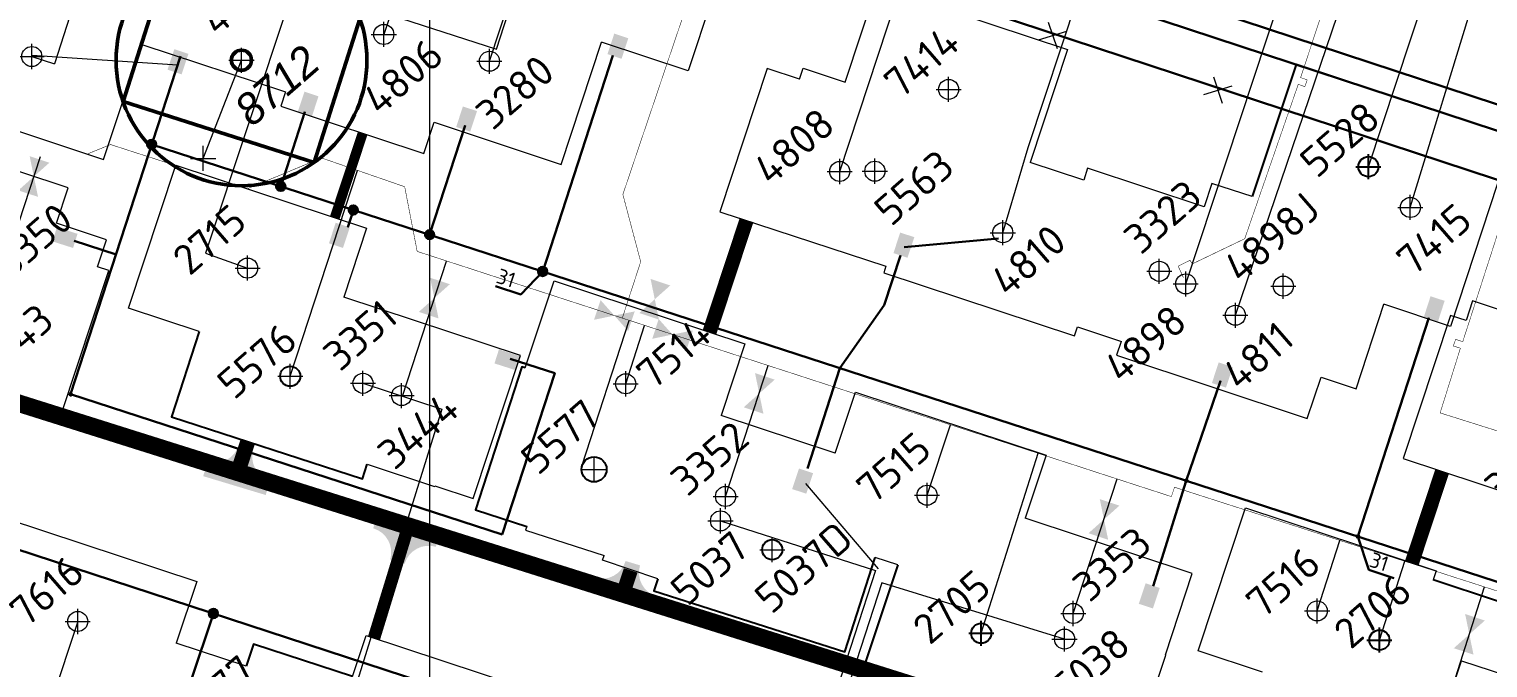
# Model space of a CAD drawing. Header units: millimetres. Extents: x 519 to 9564855, y -810 to 5021775.
# Drawn here: x 9540842 to 9541423, y 4997490 to 4997744 of the extents above; entities that cross this region are included whole.
import ezdxf

# ---------------------------------------------------------------- set-up
doc = ezdxf.new("R2010")
doc.units = ezdxf.units.MM
doc.header["$LTSCALE"] = 2
doc.header["$MEASUREMENT"] = 0
doc.header["$PDMODE"] = 2
doc.header["$PDSIZE"] = 5
doc.linetypes.add('1', pattern=[0])
for name, color, linetype, lineweight in [('200 скв. на 2010 год', 61, 'Continuous', 0), ('WELLS(drilled after 2000y)', 6, 'Continuous', 40), ('Скв на 2025 допы от ХеКай', 204, 'Continuous', 0), ('Скважины на 2023 год', 201, 'Continuous', 20), ('Скважины на 2026', 222, 'Continuous', 50), ('Электро', 1, 'Continuous', 30), ('Электроснаб', 1, 'Continuous', 18), ('Электроснабжене', 1, 'Continuous', 18)]:
    doc.layers.add(name, color=color, linetype=linetype, lineweight=lineweight)
for name, color, linetype in [('42 доп. скв. на 2009 год', 96, 'Continuous'), ('Existing roads', 41, 'Continuous'), ('GRID_PULKOVO', 7, 'Continuous'), ('new 100 wells', 131, 'Continuous'), ('OilColl&Flowlines', 3, 'Continuous'), ('Stage 12 wells.Text&Frame', 52, 'Continuous'), ('Stage8 wlls text', 7, 'Continuous'), ('Wels of 13phase', 200, 'Continuous'), ('Скважины  2018 года', 7, 'Continuous'), ('Скважины 2017г', 221, 'Continuous'), ('Скважины на 2013 год.', 21, '1'), ('Скважины на 2015 год', 7, 'Continuous'), ('Скважины на 2016 год.', 40, 'Continuous'), ('Скважины на 2025 год _ОСМОТР', 5, 'Continuous')]:
    doc.layers.add(name, color=color, linetype=linetype)
doc.styles.add('Elect', font='isocpeur.ttf')
doc.styles.add('Line_GUGK', font='')
doc.styles.get("Standard").update_dxf_attribs({"font": 'isocpeur.ttf', "width": 0.5})
doc.styles.get('Line_GUGK').set_extended_font_data('Bm431', italic=True)
doc.linetypes.add('CAB-0.4kv', pattern='A,20,-1.2,["W1",Standard,S=2.5,R=0,X=0,Y=-1.25],-5.2', length=26.4)

msp = doc.modelspace()

# ---------------------------------------------------------------- hatches: boundary and pattern name
at = {"layer": 'Existing roads', "linetype": 'ByBlock', "lineweight": 0, "ltscale": 25}
for points in [[(9540911.22702, 4997566.29779), (9540936.11805, 4997558.78537), (9540937.85169, 4997564.52945, -0.414213562), (9540931.16761, 4997576.99232), (9540925.42352, 4997578.72596, -0.414213562), (9540912.96066, 4997572.04187)], [(9541005.62186, 4997543.92732), (9540980.68224, 4997551.27683), (9540978.9862, 4997545.52153, -0.414213562), (9540985.75163, 4997533.10263), (9540991.50692, 4997531.40659, -0.414213562), (9541003.92582, 4997538.17202)], [(9541065.37331, 4997520.06538), (9541090.26435, 4997512.55297), (9541091.99798, 4997518.29705, -0.414213562), (9541085.3139, 4997530.75992), (9541079.56981, 4997532.49355, -0.414213562), (9541067.10695, 4997525.80947)]]:
    msp.add_hatch(color=41, dxfattribs=at).paths.add_polyline_path(points)
at = {"layer": 'Электро'}
for points in [[(9541072.32841, 4997734.44594), (9541077.94064, 4997732.58895), (9541080.64787, 4997740.77081), (9541075.03564, 4997742.6278)], [(9540897.00109, 4997728.24723), (9540902.61332, 4997726.39024), (9540905.32055, 4997734.5721), (9540899.70832, 4997736.42909)], [(9540948.85721, 4997711.30084), (9540954.46945, 4997709.44386), (9540957.17668, 4997717.62572), (9540951.56444, 4997719.4827)], [(9541012.02677, 4997705.42431), (9541017.639, 4997703.56732), (9541020.34623, 4997711.74918), (9541014.734, 4997713.60617)], [(9540961.32504, 4997659.07961), (9540966.93728, 4997657.22262), (9540969.64451, 4997665.40448), (9540964.03227, 4997667.26147)], [(9540852.92984, 4997665.47025), (9540851.13408, 4997659.83812), (9540859.34493, 4997657.22015), (9540861.1407, 4997662.85227)], [(9541186.30958, 4997655.18386), (9541191.92181, 4997653.32688), (9541194.62904, 4997661.50873), (9541189.01681, 4997663.36572)], [(9541397.72148, 4997629.76554), (9541403.34694, 4997627.949), (9541405.9952, 4997636.15014), (9541400.36974, 4997637.96668)], [(9541313.23556, 4997603.42484), (9541318.8478, 4997601.56785), (9541321.55502, 4997609.74971), (9541315.94279, 4997611.60669)], [(9541145.95966, 4997561.15471), (9541151.5719, 4997559.29772), (9541154.27913, 4997567.47958), (9541148.66689, 4997569.33656)], [(9541284.10681, 4997515.43295), (9541289.71904, 4997513.57596), (9541292.42627, 4997521.75782), (9541286.81403, 4997523.61481)]]:
    msp.add_hatch(color=256, dxfattribs=at).paths.add_polyline_path(points)
h = msp.add_hatch(color=256, dxfattribs=at)
edge = h.paths.add_edge_path()
edge.add_arc((9540890.71705, 4997698.46242), 1.80448, 0, 360)
h = msp.add_hatch(color=256, dxfattribs=at)
edge = h.paths.add_edge_path()
edge.add_arc((9540942.14788, 4997681.75154), 1.80448, 0, 360)
h = msp.add_hatch(color=256, dxfattribs=at)
edge = h.paths.add_edge_path()
edge.add_arc((9540971.10292, 4997672.34347), 1.80448, 0, 360)
h = msp.add_hatch(color=256, dxfattribs=at)
edge = h.paths.add_edge_path()
edge.add_arc((9541001.45036, 4997662.48299), 1.80448, 0, 360)
h = msp.add_hatch(color=256, dxfattribs=at)
edge = h.paths.add_edge_path()
edge.add_arc((9541046.49911, 4997647.84576), 1.80448, 0, 360)
at = {"layer": 'Электро', "ltscale": 25}
msp.add_hatch(color=256, dxfattribs=at).paths.add_polyline_path([(9541029.09329, 4997616.84728), (9541027.29753, 4997611.21516), (9541035.50838, 4997608.59718), (9541037.30415, 4997614.22931)])
at = {"layer": 'Электро'}
h = msp.add_hatch(color=256, dxfattribs=at)
edge = h.paths.add_edge_path()
edge.add_arc((9540915.29203, 4997511.58181), 1.80448, 0, 360)
at = {"layer": 'Электроснаб', "lineweight": 0}
for points in [[(9541072.32841, 4997734.44594), (9541077.94064, 4997732.58895), (9541080.64787, 4997740.77081), (9541075.03564, 4997742.6278)], [(9540897.00109, 4997728.24723), (9540902.61332, 4997726.39024), (9540905.32055, 4997734.5721), (9540899.70832, 4997736.42909)], [(9540948.85721, 4997711.30084), (9540954.46945, 4997709.44386), (9540957.17668, 4997717.62572), (9540951.56444, 4997719.4827)], [(9541012.02677, 4997705.42431), (9541017.639, 4997703.56732), (9541020.34623, 4997711.74918), (9541014.734, 4997713.60617)], [(9540961.32504, 4997659.07961), (9540966.93728, 4997657.22262), (9540969.64451, 4997665.40448), (9540964.03227, 4997667.26147)], [(9540852.92984, 4997665.47025), (9540851.13408, 4997659.83812), (9540859.34493, 4997657.22015), (9540861.1407, 4997662.85227)], [(9541186.30958, 4997655.18386), (9541191.92181, 4997653.32688), (9541194.62904, 4997661.50873), (9541189.01681, 4997663.36572)], [(9541397.72148, 4997629.76554), (9541403.34694, 4997627.949), (9541405.9952, 4997636.15014), (9541400.36974, 4997637.96668)], [(9541313.23556, 4997603.42484), (9541318.8478, 4997601.56785), (9541321.55502, 4997609.74971), (9541315.94279, 4997611.60669)], [(9541145.95966, 4997561.15471), (9541151.5719, 4997559.29772), (9541154.27913, 4997567.47958), (9541148.66689, 4997569.33656)], [(9541284.10681, 4997515.43295), (9541289.71904, 4997513.57596), (9541292.42627, 4997521.75782), (9541286.81403, 4997523.61481)]]:
    msp.add_hatch(color=1, dxfattribs=at).paths.add_polyline_path(points)
h = msp.add_hatch(color=1, dxfattribs=at)
edge = h.paths.add_edge_path()
edge.add_arc((9540890.71705, 4997698.46242), 1.80448, 0, 360)
h = msp.add_hatch(color=1, dxfattribs=at)
edge = h.paths.add_edge_path()
edge.add_arc((9540942.14788, 4997681.75154), 1.80448, 0, 360)
h = msp.add_hatch(color=1, dxfattribs=at)
edge = h.paths.add_edge_path()
edge.add_arc((9540971.10292, 4997672.34347), 1.80448, 0, 360)
h = msp.add_hatch(color=1, dxfattribs=at)
edge = h.paths.add_edge_path()
edge.add_arc((9541001.45036, 4997662.48299), 1.80448, 0, 360)
h = msp.add_hatch(color=1, dxfattribs=at)
edge = h.paths.add_edge_path()
edge.add_arc((9541046.49911, 4997647.84576), 1.80448, 0, 360)
at = {"layer": 'Электроснаб', "lineweight": 0, "ltscale": 25}
msp.add_hatch(color=1, dxfattribs=at).paths.add_polyline_path([(9541029.09329, 4997616.84728), (9541027.29753, 4997611.21516), (9541035.50838, 4997608.59718), (9541037.30415, 4997614.22931)])
at = {"layer": 'Электроснаб', "lineweight": 0}
h = msp.add_hatch(color=1, dxfattribs=at)
edge = h.paths.add_edge_path()
edge.add_arc((9540915.29203, 4997511.58181), 1.80448, 0, 360)
at = {"layer": 'Электроснабжене', "lineweight": 0}
for points in [[(9541072.32841, 4997734.44594), (9541077.94064, 4997732.58895), (9541080.64787, 4997740.77081), (9541075.03564, 4997742.6278)], [(9540897.00109, 4997728.24723), (9540902.61332, 4997726.39024), (9540905.32055, 4997734.5721), (9540899.70832, 4997736.42909)], [(9540948.85721, 4997711.30084), (9540954.46945, 4997709.44386), (9540957.17668, 4997717.62572), (9540951.56444, 4997719.4827)], [(9541012.02677, 4997705.42431), (9541017.639, 4997703.56732), (9541020.34623, 4997711.74918), (9541014.734, 4997713.60617)], [(9540961.32504, 4997659.07961), (9540966.93728, 4997657.22262), (9540969.64451, 4997665.40448), (9540964.03227, 4997667.26147)], [(9540852.92984, 4997665.47025), (9540851.13408, 4997659.83812), (9540859.34493, 4997657.22015), (9540861.1407, 4997662.85227)], [(9541186.30958, 4997655.18386), (9541191.92181, 4997653.32688), (9541194.62904, 4997661.50873), (9541189.01681, 4997663.36572)], [(9541397.72148, 4997629.76554), (9541403.34694, 4997627.949), (9541405.9952, 4997636.15014), (9541400.36974, 4997637.96668)], [(9541313.23556, 4997603.42484), (9541318.8478, 4997601.56785), (9541321.55502, 4997609.74971), (9541315.94279, 4997611.60669)], [(9541145.95966, 4997561.15471), (9541151.5719, 4997559.29772), (9541154.27913, 4997567.47958), (9541148.66689, 4997569.33656)], [(9541284.10681, 4997515.43295), (9541289.71904, 4997513.57596), (9541292.42627, 4997521.75782), (9541286.81403, 4997523.61481)]]:
    msp.add_hatch(color=1, dxfattribs=at).paths.add_polyline_path(points)
h = msp.add_hatch(color=1, dxfattribs=at)
edge = h.paths.add_edge_path()
edge.add_arc((9540890.71705, 4997698.46242), 1.80448, 0, 360)
h = msp.add_hatch(color=1, dxfattribs=at)
edge = h.paths.add_edge_path()
edge.add_arc((9540942.14788, 4997681.75154), 1.80448, 0, 360)
h = msp.add_hatch(color=1, dxfattribs=at)
edge = h.paths.add_edge_path()
edge.add_arc((9540971.10292, 4997672.34347), 1.80448, 0, 360)
h = msp.add_hatch(color=1, dxfattribs=at)
edge = h.paths.add_edge_path()
edge.add_arc((9541001.45036, 4997662.48299), 1.80448, 0, 360)
h = msp.add_hatch(color=1, dxfattribs=at)
edge = h.paths.add_edge_path()
edge.add_arc((9541046.49911, 4997647.84576), 1.80448, 0, 360)
at = {"layer": 'Электроснабжене', "lineweight": 0, "ltscale": 25}
msp.add_hatch(color=1, dxfattribs=at).paths.add_polyline_path([(9541029.09329, 4997616.84728), (9541027.29753, 4997611.21516), (9541035.50838, 4997608.59718), (9541037.30415, 4997614.22931)])
at = {"layer": 'Электроснабжене', "lineweight": 0}
h = msp.add_hatch(color=1, dxfattribs=at)
edge = h.paths.add_edge_path()
edge.add_arc((9540915.29203, 4997511.58181), 1.80448, 0, 360)

# ---------------------------------------------------------------- linework, layer by layer
at = {"layer": '200 скв. на 2010 год', "color": 0, "linetype": 'ByBlock', "lineweight": 0}
for points in [[(9541003.21169, 4997707.29647), (9541053.86255, 4997690.53701), (9541069.94989, 4997739.15662)], [(9540782.39743, 4997627.18352), (9540778.81202, 4997616.34759), (9540854.79255, 4997591.20701), (9540873.64798, 4997648.19241), (9540869.13257, 4997649.68648)], [(9541003.52087, 4997562.41329), (9541018.86255, 4997557.33701), (9541037.71798, 4997614.32241), (9540967.22676, 4997637.64668)]]:
    msp.add_lwpolyline(points, dxfattribs=at)
for centre in [(9541025.3, 4997731.6), (9540990.3, 4997598.4)]:
    msp.add_circle(centre, 4, dxfattribs=at)
for p in [(9541025.3, 4997731.6), (9540990.3, 4997598.4)]:
    msp.add_point(p, dxfattribs=at)
at = {"layer": '42 доп. скв. на 2009 год', "color": 0, "linetype": 'ByBlock', "lineweight": 0}
msp.add_lwpolyline([(9540928.32717, 4997490.55611), (9540900.49272, 4997499.76603)], dxfattribs=at)
at = {"layer": 'Existing roads', "lineweight": 0, "flags": 128}
for points, const_width in [([(9539565.39469, 4997994.43913), (9539781.43469, 4997928.03913), (9540419.33469, 4997727.26913), (9541536.98469, 4997374.84913), (9541686.09469, 4997327.92913), (9543001.21469, 4996911.42913)], 7), ([(9541127.78851, 4997668.36737), (9541112.99629, 4997623.66193)], 5.7), ([(9541405.00707, 4997568.24063), (9541392.87469, 4997531.5779)], 5.7), ([(9540979.30023, 4997501.81648), (9540992.33625, 4997544.26782)], 5), ([(9541081.58291, 4997528.73907), (9541077.80349, 4997517.31808)], 5.7)]:
    msp.add_lwpolyline(points, dxfattribs=dict(at, const_width=const_width))
at = {"layer": 'Existing roads', "linetype": 'ByBlock', "lineweight": 0, "flags": 128}
for points, const_width in [([(9540963.66173, 4997669.31014), (9540974.77697, 4997702.90291)], 4), ([(9540928.96326, 4997580.04947), (9540924.30699, 4997565.71896)], 6)]:
    msp.add_lwpolyline(points, dxfattribs=dict(at, const_width=const_width))
at = {"layer": 'GRID_PULKOVO', "lineweight": 0}
msp.add_line((9541001.44641, 5010000), (9541001.44642, 4991999.03796), dxfattribs=at)
at = {"layer": 'new 100 wells', "color": 0, "linetype": 'ByBlock', "lineweight": 0}
msp.add_lwpolyline([(9540943.9793, 4997719.361), (9540942.11008, 4997713.71179), (9540999.09548, 4997694.85636), (9541003.21169, 4997707.29647)], dxfattribs=at)
at = {"layer": 'new 100 wells', "color": 0, "lineweight": 0}
for points in [[(9541262.13061, 4997684.24764), (9541240.82048, 4997691.29877)], [(9541183.3447, 4997649.98483), (9541182.48202, 4997647.3776), (9541258.46254, 4997622.23702), (9541259.62191, 4997625.74087)]]:
    msp.add_lwpolyline(points, dxfattribs=at)
at = {"layer": 'new 100 wells', "color": 0, "linetype": 'ByBlock', "lineweight": 0}
msp.add_circle((9540983.2, 4997742.3), 4, dxfattribs=at)
at = {"layer": 'new 100 wells', "color": 0, "lineweight": 0}
msp.add_circle((9541229.9, 4997663.3), 4, dxfattribs=at)
at = {"layer": 'new 100 wells', "color": 0, "linetype": 'ByBlock', "lineweight": 0}
msp.add_point((9540983.2, 4997742.3), dxfattribs=at)
at = {"layer": 'new 100 wells', "color": 0, "linetype": 'ByBlock', "lineweight": 0, "ltscale": 80}
msp.add_point((9541229.9, 4997663.3), dxfattribs=at)
at = {"layer": 'OilColl&Flowlines', "lineweight": 0}
for p, q in [((9540997.62018, 4997912.61916), (9540912.19302, 4997655.08824)), ((9541164.9, 4997687.7), (9541215.47077, 4997840.53634)), ((9541239.97231, 4997697.18302), (9541280.30688, 4997819.08325)), ((9541322.6, 4997630.4), (9541375.94591, 4997787.43803)), ((9540912.19302, 4997655.08824), (9540928.9, 4997649.2))]:
    msp.add_line(p, q, dxfattribs=at)
at = {"layer": 'OilColl&Flowlines', "color": 3, "lineweight": 0}
for p, q in [((9541035.95866, 4997899.93365), (9540983.2, 4997742.3)), ((9541229.9, 4997663.3), (9541239.97231, 4997697.18302))]:
    msp.add_line(p, q, dxfattribs=at)
at = {"layer": 'OilColl&Flowlines', "lineweight": 0, "ltscale": 40}
msp.add_line((9541025.3, 4997731.6), (9541075.87882, 4997884.47796, 0), dxfattribs=at)
at = {"layer": 'OilColl&Flowlines', "color": 3, "linetype": 'ByBlock', "lineweight": 0, "ltscale": 80}
for p, q in [((9541302.8, 4997642.9), (9541353.12366, 4997794.9895)), ((9541375.6, 4997689.6), (9541404.14952, 4997775.87643, 0))]:
    msp.add_line(p, q, dxfattribs=at)
at = {"layer": 'OilColl&Flowlines', "color": 3, "linetype": 'ByBlock', "lineweight": 0, "ltscale": 5}
for p, q in [((9540826.23, 4997632.27), (9540846.34936, 4997693.69266)), ((9540945.9, 4997606.1), (9540972.73572, 4997688.1148)), ((9540990.5818, 4997598.16862), (9541008.19679, 4997652.00319)), ((9541119.4, 4997558.2), (9541136.42557, 4997610.34587)), ((9540974.9, 4997603.3), (9541006.26361, 4997593.03724)), ((9541006.26361, 4997593.03724), (9540950.17851, 4997412.44226)), ((9541221.3, 4997503.7), (9541243.92522, 4997575.43108)), ((9541258, 4997511.6), (9541275.51721, 4997565.25632)), ((9541117.4, 4997548.5), (9541179.16005, 4997528.74189)), ((9541179.16005, 4997528.74189), (9541123.31579, 4997356.35494)), ((9541380, 4997501), (9541390.09432, 4997532.39232)), ((9541181.63898, 4997523.79066), (9541127.01089, 4997355.15792)), ((9541254.5, 4997501.4), (9541181.63898, 4997523.79066)), ((9541402.5, 4997461.8), (9541421.90093, 4997522.16479)), ((9540861.2, 4997508.4), (9540843.24157, 4997454.12556)), ((9541399.2, 4997451.9), (9541412.70769, 4997492.72331)), ((9541412.70769, 4997492.72331), (9541505.89298, 4997462.38352, 0))]:
    msp.add_line(p, q, dxfattribs=at)
at = {"layer": 'OilColl&Flowlines', "color": 3, "linetype": 'ByBlock', "lineweight": 0, "ltscale": 5, "const_width": 0.2, "elevation": 0}
msp.add_lwpolyline([(9541267.4321, 4998237.99621), (9541078.47311, 4997678.54594), (9541085.57602, 4997651.73082), (9541078.25837, 4997629.29731)], dxfattribs=at)
at = {"layer": 'OilColl&Flowlines', "color": 3, "linetype": 'ByBlock', "lineweight": 0, "ltscale": 80, "const_width": 0.2}
for points in [[(9540646.28227, 4997767.62293), (9540864.83473, 4997694.57632), (9540874.29367, 4997698.41665), (9540928.86951, 4997680.82225), (9540958.36231, 4997693.08436), (9540991.51698, 4997681.62123)], [(9540991.51698, 4997681.62123), (9540996.49806, 4997655.85072), (9541297.09405, 4997558.14996), (9541298.34661, 4997561.89414), (9541450.09936, 4997513.09748), (9541448.54906, 4997508.29613)]]:
    msp.add_lwpolyline(points, dxfattribs=at)
at = {"layer": 'OilColl&Flowlines', "lineweight": 0}
for points in [[(9540849.90163, 4997691.17494), (9540843.72161, 4997685.67037), (9540842.04453, 4997693.77471)], [(9540845.39869, 4997677.56603), (9540837.54159, 4997680.16581), (9540843.72161, 4997685.67037)], [(9541009.51298, 4997642.76472), (9541003.33296, 4997637.26015), (9541001.65587, 4997645.36449)], [(9541097.3693, 4997642.28936), (9541091.18928, 4997636.7848), (9541089.5122, 4997644.88914)], [(9541005.01004, 4997629.15581), (9540997.15293, 4997631.75558), (9541003.33296, 4997637.26015)], [(9541066.9787, 4997628.59696), (9541069.57848, 4997636.45406), (9541075.08304, 4997630.27404)], [(9541080.58761, 4997624.09402), (9541075.08304, 4997630.27404), (9541083.18738, 4997631.95112)], [(9541092.86636, 4997628.68046), (9541085.00925, 4997631.28023), (9541091.18928, 4997636.7848)], [(9541090.16602, 4997621.03355), (9541092.76579, 4997628.89066), (9541098.27036, 4997622.71064)], [(9541103.77493, 4997616.53061), (9541098.27036, 4997622.71064), (9541106.3747, 4997624.38772)], [(9541139.003, 4997604.7578), (9541132.82298, 4997599.25323), (9541131.1459, 4997607.35757)], [(9541134.50006, 4997591.14889), (9541126.64296, 4997593.74867), (9541132.82298, 4997599.25323)], [(9541276.39933, 4997554.56561), (9541270.21931, 4997549.06104), (9541268.54223, 4997557.16538)], [(9541271.89639, 4997540.9567), (9541264.03929, 4997543.55648), (9541270.21931, 4997549.06104)], [(9541422.00758, 4997508.7739), (9541415.82756, 4997503.26933), (9541414.15047, 4997511.37367)], [(9541417.50464, 4997495.16499), (9541409.64753, 4997497.76477), (9541415.82756, 4997503.26933)]]:
    msp.add_solid(points, dxfattribs=at)
at = {"layer": 'Stage 12 wells.Text&Frame', "color": 0, "linetype": 'ByBlock', "lineweight": 0}
for points in [[(9541259.62191, 4997625.74087), (9541277.15606, 4997619.93913)], [(9541092.39377, 4997525.38244), (9541070.35824, 4997532.76429), (9541070.98215, 4997534.68449)], [(9541252.15644, 4997470.32946), (9541283.26255, 4997460.03701), (9541294.84421, 4997495.03943), (9541294.68715, 4997495.0914)]]:
    msp.add_lwpolyline(points, dxfattribs=at)
for centre in [(9541302.8, 4997642.9), (9541117.4, 4997548.5), (9541254.5, 4997501.4)]:
    msp.add_circle(centre, 4, dxfattribs=at)
for p in [(9541302.8, 4997642.9), (9541117.4, 4997548.5), (9541254.5, 4997501.4)]:
    msp.add_point(p, dxfattribs=at)
at = {"layer": 'Stage8 wlls text', "color": 0, "linetype": 'ByBlock', "lineweight": 0}
for points in [[(9540886.70237, 4997738.3129), (9540943.9793, 4997719.361), (9540943.9793, 4997719.361)], [(9541277.00561, 4997619.98891), (9541275.18202, 4997614.4776), (9541351.16254, 4997589.33702), (9541356.77113, 4997605.68054)]]:
    msp.add_lwpolyline(points, dxfattribs=at)
msp.add_circle((9541322.6, 4997630.4), 4, dxfattribs=at)
msp.add_point((9541322.6, 4997630.4), dxfattribs=at)
at = {"layer": 'WELLS(drilled after 2000y)', "color": 0, "linetype": 'ByBlock', "lineweight": 0}
for p, q in [((9540881.48202, 4997633.2776), (9540900.33745, 4997690.26299)), ((9540900.33745, 4997690.26299), (9540976.31798, 4997665.12241)), ((9540976.31798, 4997665.12241), (9540967.22676, 4997637.64668)), ((9540909.61723, 4997623.96816), (9540881.48202, 4997633.2776))]:
    msp.add_line(p, q, dxfattribs=at)
at = {"layer": 'WELLS(drilled after 2000y)', "color": 6, "lineweight": 0, "const_width": 0.2}
for points in [[(9541363.72357, 4997770.92666), (9541348.58785, 4997725.10235), (9541351.227, 4997724.211), (9541350.269, 4997721.499), (9541347.65, 4997722.415), (9541326.304, 4997660.885), (9541305.45, 4997650.881), (9541304.498, 4997652.295), (9541299.79, 4997649.986), (9541301.871, 4997645.409)], [(9541452.78, 4997741.282), (9541437.70753, 4997695.15386), (9541434.982, 4997696.06), (9541434.15211, 4997693.49263), (9541436.73363, 4997692.65816), (9541413.21408, 4997619.89795), (9541410.374, 4997620.816), (9541409.45421, 4997618.17493), (9541412.27277, 4997617.2916), (9541404.191, 4997591.504), (9541427.65, 4997584.116), (9541434.822, 4997588.236)]]:
    msp.add_lwpolyline(points, dxfattribs=at)
at = {"layer": 'WELLS(drilled after 2000y)', "color": 0, "linetype": 'ByBlock', "lineweight": 0}
for points in [[(9541148.86648, 4997724.41775), (9541136.03745, 4997728.66299), (9541117.18202, 4997671.6776), (9541183.3447, 4997649.98483)], [(9541427.49735, 4997632.73509), (9541417.13745, 4997636.16299), (9541414.53934, 4997628.3109)]]:
    msp.add_lwpolyline(points, dxfattribs=at)
for centre in [(9541164.9, 4997687.7), (9540928.9, 4997649.2)]:
    msp.add_circle(centre, 4, dxfattribs=at)
msp.add_point((9541164.9, 4997687.7), dxfattribs=at)
at = {"layer": 'WELLS(drilled after 2000y)', "color": 0, "linetype": 'ByBlock', "lineweight": 0, "ltscale": 80}
msp.add_point((9540928.9, 4997649.2), dxfattribs=at)
at = {"layer": 'Wels of 13phase', "color": 0, "linetype": 'ByBlock', "lineweight": 0}
for points in [[(9541310.21513, 4997673.59113), (9541310.21513, 4997673.59113), (9541263.69745, 4997688.98299), (9541262.13061, 4997684.24764)], [(9540869.13257, 4997649.68648), (9540872.71798, 4997660.52241), (9540852.75375, 4997667.12821)], [(9541414.53934, 4997628.3109), (9541408.33745, 4997630.36299), (9541389.48202, 4997573.37759), (9541465.46255, 4997548.23701), (9541468.06066, 4997556.0891)], [(9541163.09423, 4997575.45453), (9541117.58467, 4997590.51282)], [(9540976.56798, 4997571.13594), (9541003.46255, 4997562.23701), (9541003.52087, 4997562.41329)], [(9541294.68715, 4997495.0914), (9541305.41798, 4997527.52241), (9541238.82431, 4997549.55705)]]:
    msp.add_lwpolyline(points, dxfattribs=at)
for centre in [(9541292.26, 4997647.92), (9540974.9, 4997603.3), (9541119.4, 4997558.2), (9541258, 4997511.6)]:
    msp.add_circle(centre, 4, dxfattribs=at)
for p in [(9541292.26, 4997647.92), (9540974.9, 4997603.3), (9541119.4, 4997558.2), (9541258, 4997511.6)]:
    msp.add_point(p, dxfattribs=at)
at = {"layer": 'Скв на 2025 допы от ХеКай', "color": 0, "linetype": 'ByBlock', "lineweight": -2, "ltscale": 50}
msp.add_lwpolyline([(9541092.39377, 4997525.38244), (9541090.77913, 4997520.56257), (9541167.00178, 4997496.27044), (9541179.01278, 4997533.95799)], dxfattribs=at)
at = {"layer": 'Скв на 2025 допы от ХеКай', "color": 0, "linetype": 'ByBlock', "lineweight": -2}
msp.add_circle((9541138, 4997537), 4, dxfattribs=at)
at = {"layer": 'Скв на 2025 допы от ХеКай', "color": 0, "linetype": 'ByBlock', "lineweight": 0}
msp.add_point((9541138, 4997537), dxfattribs=at)
at = {"layer": 'Скважины  2018 года', "color": 3, "linetype": 'ByBlock', "lineweight": 0, "ltscale": 5}
msp.add_line((9541392.3, 4997673.4), (9541421.80831, 4997770.03405, 0), dxfattribs=at)
at = {"layer": 'Скважины  2018 года', "color": 0, "linetype": 'ByBlock', "lineweight": 0}
for points in [[(9541376.30569, 4997720.54904), (9541376.36854, 4997720.74246), (9541433.35352, 4997701.96183), (9541408.31268, 4997625.98186), (9541381.73062, 4997634.80775)], [(9540852.75375, 4997667.12821), (9540857.3822, 4997681.16642), (9540781.40522, 4997706.21632), (9540762.6178, 4997649.23358), (9540782.51318, 4997642.674)]]:
    msp.add_lwpolyline(points, dxfattribs=at)
msp.add_circle((9541392.34198, 4997673.36645), 4, dxfattribs=at)
msp.add_point((9541392.3, 4997673.4), dxfattribs=at)
at = {"layer": 'Скважины 2017г', "color": 3, "linetype": 'ByBlock', "lineweight": 0, "ltscale": 50}
for p, q in [((9541062.28847, 4997570.67375), (9541081.04176, 4997628.37203)), ((9541079.6, 4997603.1), (9541087.154, 4997626.35258)), ((9541199.7, 4997558.7), (9541208.99496, 4997586.78424)), ((9541355.2, 4997512.6), (9541364.23778, 4997540.70659))]:
    msp.add_line(p, q, dxfattribs=at)
at = {"layer": 'Скважины 2017г', "color": 0, "linetype": 'ByBlock', "lineweight": 0}
for points in [[(9541042.37693, 4997794.87116), (9541047.33745, 4997809.86299), (9541123.31798, 4997784.72241), (9541104.46255, 4997727.73701), (9541069.94989, 4997739.15662)], [(9541167.113, 4997723.3139), (9541179.73745, 4997761.46299), (9541255.71798, 4997736.32241), (9541240.82048, 4997691.29877)], [(9541039.55526, 4997609.4612), (9541051.03745, 4997644.16299), (9541127.01798, 4997619.02241), (9541117.58467, 4997590.51282)], [(9541163.09423, 4997575.45453), (9541171.13745, 4997599.76299), (9541247.11798, 4997574.62241), (9541238.82431, 4997549.55705)], [(9541333.39367, 4997488.20297), (9541307.78202, 4997496.67759), (9541326.63745, 4997553.66299), (9541402.61798, 4997528.52241), (9541401.47145, 4997525.05732)], [(9541187.99623, 4997530.98553), (9541179.01278, 4997533.95799)], [(9540970.73816, 4997486.54508), (9540976.13745, 4997502.86299), (9541052.11798, 4997477.72241), (9541048.51792, 4997466.8422)]]:
    msp.add_lwpolyline(points, dxfattribs=at)
for centre in [(9541208.3, 4997720.4), (9541079.6, 4997603.1), (9541199.7, 4997558.7), (9541355.2, 4997512.6)]:
    msp.add_circle(centre, 4, dxfattribs=at)
for p in [(9541208.3, 4997720.4), (9541079.6, 4997603.1), (9541199.7, 4997558.7), (9541355.2, 4997512.6)]:
    msp.add_point(p, dxfattribs=at)
at = {"layer": 'Скважины на 2013 год.', "color": 3, "linetype": 'ByBlock', "lineweight": 0, "ltscale": 5}
for p in [(9540918.58287, 4997936.51845, 0), (9540842.9, 4997733.5)]:
    msp.add_line(p, (9540851.89463, 4997730.5872), dxfattribs=at)
at = {"layer": 'Скважины на 2013 год.', "color": 0, "linetype": 'ByBlock', "lineweight": 0}
msp.add_lwpolyline([(9540826.23272, 4997770.7029), (9540814.47395, 4997774.63344), (9540795.45261, 4997717.72836), (9540871.45529, 4997692.46028), (9540886.70237, 4997738.3129)], dxfattribs=at)
msp.add_circle((9540842.9, 4997733.5), 4, dxfattribs=at)
msp.add_point((9540842.9, 4997733.5), dxfattribs=at)
at = {"layer": 'Скважины на 2015 год', "color": 0, "linetype": 'ByBlock', "lineweight": 0, "ltscale": 5}
for p, q in [((9541244.11725, 4997740.16965, 0), (9541255.38869, 4997743.63766, 0)), ((9541247.97649, 4997747.16077, 0), (9541251.52944, 4997736.64654, 0)), ((9541313.83338, 4997725.38472, 0), (9541317.38633, 4997714.87048, 0)), ((9541309.97414, 4997718.3936, 0), (9541321.24557, 4997721.86161, 0))]:
    msp.add_line(p, q, dxfattribs=at)
at = {"layer": 'Скважины на 2016 год.', "color": 0, "linetype": 'ByBlock', "lineweight": 0}
for points in [[(9541148.86648, 4997724.41775), (9541150.33745, 4997728.86299), (9541167.113, 4997723.3139), (9541167.113, 4997723.3139)], [(9540824.10674, 4997523.68125), (9540832.63745, 4997549.46299), (9540908.61798, 4997524.32241), (9540900.49272, 4997499.76603)]]:
    msp.add_lwpolyline(points, dxfattribs=at)
for centre in [(9541178.9, 4997687.8), (9540861.2, 4997508.4)]:
    msp.add_circle(centre, 4, dxfattribs=at)
for p in [(9541178.9, 4997687.8), (9540861.2, 4997508.4)]:
    msp.add_point(p, dxfattribs=at)
at = {"layer": 'Скважины на 2023 год', "color": 0, "linetype": 'ByBlock', "lineweight": 0}
msp.add_lwpolyline([(9540952.00241, 4997761.14789), (9541028.08693, 4997736.42653), (9541046.62795, 4997793.48992), (9540970.54343, 4997818.21128)], close=True, dxfattribs=at)
for points in [[(9541329.29048, 4997677.69728), (9541313.24343, 4997682.91128), (9541310.21513, 4997673.59113)], [(9541356.77113, 4997605.68054), (9541370.78693, 4997601.12653), (9541381.73062, 4997634.80775)], [(9541040.13671, 4997546.18454), (9541039.70241, 4997544.84789), (9541070.98215, 4997534.68449)]]:
    msp.add_lwpolyline(points, dxfattribs=at)
msp.add_circle((9541341.7, 4997642), 4, dxfattribs=at)
msp.add_point((9541341.7, 4997642), dxfattribs=at)
at = {"layer": 'Скважины на 2025 год _ОСМОТР', "color": 0, "linetype": 'ByBlock', "lineweight": -2}
for points in [[(9541422.69344, 4997705.15392), (9541346.76571, 4997730.35274), (9541329.29048, 4997677.69728)], [(9541187.99623, 4997530.98553), (9541173.5666, 4997487.50694), (9541249.49433, 4997462.30813), (9541252.15644, 4997470.32946)], [(9541427.09344, 4997516.55392), (9541401.47145, 4997525.05732)]]:
    msp.add_lwpolyline(points, dxfattribs=at)
at = {"layer": 'Скважины на 2025 год _ОСМОТР', "color": 0, "lineweight": -2}
for points in [[(9540909.61723, 4997623.96816), (9540898.55723, 4997589.92898), (9540974.64175, 4997565.20762), (9540976.56798, 4997571.13594)], [(9541039.55526, 4997609.4612), (9541038.22825, 4997609.89238), (9541019.68723, 4997552.82898), (9541040.13671, 4997546.18454)], [(9540970.73816, 4997486.54508), (9540931.19825, 4997499.39238), (9540928.32717, 4997490.55611)]]:
    msp.add_lwpolyline(points, dxfattribs=at)
at = {"layer": 'Скважины на 2025 год _ОСМОТР', "color": 0, "linetype": 'ByBlock', "lineweight": -2}
for centre in [(9541375.6, 4997689.6), (9541221.3, 4997503.7), (9541380, 4997501)]:
    msp.add_circle(centre, 4, dxfattribs=at)
at = {"layer": 'Скважины на 2025 год _ОСМОТР', "color": 0, "lineweight": -2}
for centre, radius in [((9540945.9, 4997606.1), 4), ((9541067, 4997569), 5)]:
    msp.add_circle(centre, radius, dxfattribs=at)
at = {"layer": 'Скважины на 2025 год _ОСМОТР', "color": 0, "linetype": 'ByBlock', "lineweight": -2}
for p in [(9541375.6, 4997689.6), (9541221.3, 4997503.7), (9541380, 4997501)]:
    msp.add_point(p, dxfattribs=at)
at = {"layer": 'Скважины на 2025 год _ОСМОТР', "color": 0, "linetype": 'ByBlock', "lineweight": 0}
for p in [(9540945.9, 4997606.1), (9541067, 4997569)]:
    msp.add_point(p, dxfattribs=at)
at = {"layer": 'Скважины на 2026', "lineweight": 0}
msp.add_line((9540911.2, 4997692.9), (9540926.48, 4997732.02), dxfattribs=at)
at = {"layer": 'Скважины на 2026', "linetype": 'ByBlock', "ltscale": 50}
msp.add_lwpolyline([(9540879.25913, 4997715.58257), (9540955.48178, 4997691.29044), (9540973.70087, 4997748.45743), (9540897.47822, 4997772.74956)], close=True, dxfattribs=at)
msp.add_circle((9540926.48, 4997732.02), 50, dxfattribs=at)
at = {"layer": 'Скважины на 2026', "linetype": 'ByBlock'}
msp.add_circle((9540926.48, 4997732.02), 4, dxfattribs=at)
at = {"layer": 'Скважины на 2026', "linetype": 'ByBlock', "lineweight": 0}
for p in [(9540926.48, 4997732.02), (9540911.2, 4997692.9)]:
    msp.add_point(p, dxfattribs=at)
at = {"layer": 'Электро'}
for p, q in [((9541675.60365, 4997632.5017, 0), (9540816.081, 4997915.6657, 47.36082)), ((9541681.76418, 4997619.93009, 0), (9540812.9656, 4997906.16572, 0)), ((9540834.35198, 4997879.64548), (9541554.26782, 4997642.43176)), ((9541516.0383, 4997495.28323, 0), (9540890.71705, 4997698.46242, 0)), ((9540968.83852, 4997665.44435, 0), (9540971.10292, 4997672.34347, 0)), ((9541189.17017, 4997654.28133, 0), (9541182.59595, 4997634.41254, 0)), ((9541046.56677, 4997647.82378, 0), (9541037.83866, 4997638.70378, 0)), ((9541027.75721, 4997641.97945, 0), (9541037.83866, 4997638.70378, 0)), ((9541399.74246, 4997629.4485, 0), (9541371.42944, 4997542.2695, 0)), ((9540858.38241, 4997598.94662, 0), (9541030.41646, 4997543.04937, 0)), ((9541303.03752, 4997564.49138, 0), (9541289.78779, 4997522.46291, 0)), ((9540769.72942, 4997559.17741, 0), (9541472.77937, 4997329.2964, 0)), ((9541371.42944, 4997542.2695, 0), (9541375.72252, 4997528.91866, 0)), ((9541375.72252, 4997528.91866, 0), (9541385.80398, 4997525.643, 0)), ((9540906.35234, 4997484.6816, 0), (9540915.29203, 4997511.58181, 0))]:
    msp.add_line(p, q, dxfattribs=at)
at = {"layer": 'Электро', "ltscale": 25}
for p, q in [((9540858.38241, 4997598.94662, 0), (9540902.13716, 4997733.60988, 0)), ((9541074.52885, 4997733.88222, 0), (9541046.56677, 4997647.82378, 0)), ((9540951.78698, 4997711.41764), (9540942.14788, 4997681.75154, 0)), ((9541015.5825, 4997705.97725), (9541001.45036, 4997662.48299)), ((9540859.85421, 4997660.04301), (9540876.47873, 4997654.64138)), ((9541164.92951, 4997609.3654, 0), (9541182.59595, 4997634.41254, 0)), ((9541033.57684, 4997613.11019), (9541051.30861, 4997607.34879)), ((9541164.92951, 4997609.3654, 0), (9541151.99288, 4997569.38479, 0)), ((9541051.30861, 4997607.34879), (9541030.41646, 4997543.04937, 0)), ((9541316.68971, 4997604.24061), (9541303.03752, 4997564.49138, 0))]:
    msp.add_line(p, q, dxfattribs=at)
at = {"layer": 'Электро', "ltscale": 2}
msp.add_line((9541190.58632, 4997657.47115, 0), (9541228.18214, 4997660.9316, 0), dxfattribs=at)
at = {"layer": 'Электро'}
for centre in [(9540890.71705, 4997698.46242, 0), (9540942.14788, 4997681.75154, 0), (9540971.10292, 4997672.34347, 0), (9541001.45036, 4997662.48299), (9541046.49911, 4997647.84576, 0), (9540915.29203, 4997511.58181, 0)]:
    msp.add_circle(centre, 1.80448, dxfattribs=at)
for centre, start, end in [((9540858.38241, 4997598.94662, 0), 162, 342), ((9540858.38241, 4997598.94662, 0), 342, 162), ((9541303.03752, 4997564.49138, 0), 162, 342), ((9541303.03752, 4997564.49138, 0), 342, 162), ((9541371.42952, 4997542.26971, 0), 162.00000005, 342.00000005), ((9541371.42952, 4997542.26971, 0), 342.00000005, 162.00000005)]:
    msp.add_arc(centre, 0.5, start, end, dxfattribs=at)
at = {"layer": 'Электроснаб', "color": 1, "linetype": 'ByBlock', "lineweight": 0}
for p, q in [((9541675.60365, 4997632.5017, 0), (9540816.081, 4997915.6657, 47.36082)), ((9541681.76418, 4997619.93009, 0), (9540812.9656, 4997906.16572, 0)), ((9540834.35198, 4997879.64548), (9541554.26782, 4997642.43176)), ((9541516.0383, 4997495.28323, 0), (9540890.71705, 4997698.46242, 0)), ((9540769.72942, 4997559.17741, 0), (9541472.77937, 4997329.2964, 0))]:
    msp.add_line(p, q, dxfattribs=at)
at = {"layer": 'Электроснаб', "color": 1, "lineweight": 0, "ltscale": 25}
for p, q in [((9540858.38241, 4997598.94662, 0), (9540902.13716, 4997733.60988, 0)), ((9541074.52885, 4997733.88222, 0), (9541046.56677, 4997647.82378, 0)), ((9540951.78698, 4997711.41764), (9540942.14788, 4997681.75154, 0)), ((9541015.5825, 4997705.97725), (9541001.45036, 4997662.48299)), ((9540859.85421, 4997660.04301), (9540876.47873, 4997654.64138)), ((9541164.92951, 4997609.3654, 0), (9541182.59595, 4997634.41254, 0)), ((9541033.57684, 4997613.11019), (9541051.30861, 4997607.34879)), ((9541164.92951, 4997609.3654, 0), (9541151.99288, 4997569.38479, 0)), ((9541051.30861, 4997607.34879), (9541030.41646, 4997543.04937, 0)), ((9541316.68971, 4997604.24061), (9541303.03752, 4997564.49138, 0))]:
    msp.add_line(p, q, dxfattribs=at)
at = {"layer": 'Электроснаб', "color": 1, "lineweight": 0}
for p, q in [((9540968.83852, 4997665.44435, 0), (9540971.10292, 4997672.34347, 0)), ((9541189.17017, 4997654.28133, 0), (9541182.59595, 4997634.41254, 0)), ((9541046.56677, 4997647.82378, 0), (9541037.83866, 4997638.70378, 0)), ((9541027.75721, 4997641.97945, 0), (9541037.83866, 4997638.70378, 0)), ((9541399.74246, 4997629.4485, 0), (9541371.42944, 4997542.2695, 0)), ((9540858.38241, 4997598.94662, 0), (9541030.41646, 4997543.04937, 0)), ((9541303.03752, 4997564.49138, 0), (9541289.78779, 4997522.46291, 0)), ((9541371.42944, 4997542.2695, 0), (9541375.72252, 4997528.91866, 0)), ((9541375.72252, 4997528.91866, 0), (9541385.80398, 4997525.643, 0)), ((9540906.35234, 4997484.6816, 0), (9540915.29203, 4997511.58181, 0))]:
    msp.add_line(p, q, dxfattribs=at)
at = {"layer": 'Электроснаб', "color": 1, "lineweight": 0, "ltscale": 2}
msp.add_line((9541190.58632, 4997657.47115, 0), (9541228.18214, 4997660.9316, 0), dxfattribs=at)
at = {"layer": 'Электроснаб', "color": 1, "linetype": 'CAB-0.4kv', "lineweight": 0}
msp.add_line((9541151.30634, 4997563.32601), (9541180.25437, 4997529.43138), dxfattribs=at)
at = {"layer": 'Электроснаб', "color": 1, "lineweight": 0}
for centre in [(9540890.71705, 4997698.46242, 0), (9540942.14788, 4997681.75154, 0), (9540971.10292, 4997672.34347, 0), (9541001.45036, 4997662.48299), (9541046.49911, 4997647.84576, 0), (9540915.29203, 4997511.58181, 0)]:
    msp.add_circle(centre, 1.80448, dxfattribs=at)
for centre, start, end in [((9540858.38241, 4997598.94662, 0), 162, 342), ((9540858.38241, 4997598.94662, 0), 342, 162), ((9541303.03752, 4997564.49138, 0), 162, 342), ((9541303.03752, 4997564.49138, 0), 342, 162), ((9541371.42952, 4997542.26971, 0), 162.00000005, 342.00000005), ((9541371.42952, 4997542.26971, 0), 342.00000005, 162.00000005)]:
    msp.add_arc(centre, 0.5, start, end, dxfattribs=at)
at = {"layer": 'Электроснабжене', "color": 1, "linetype": 'ByBlock', "lineweight": 0}
for p, q in [((9541675.60365, 4997632.5017, 0), (9540816.081, 4997915.6657, 47.36082)), ((9541681.76418, 4997619.93009, 0), (9540812.9656, 4997906.16572, 0)), ((9540834.35198, 4997879.64548), (9541554.26782, 4997642.43176)), ((9541516.0383, 4997495.28323, 0), (9540890.71705, 4997698.46242, 0)), ((9540769.19828, 4997559.35108, 0), (9541472.77937, 4997329.2964, 0))]:
    msp.add_line(p, q, dxfattribs=at)
at = {"layer": 'Электроснабжене', "color": 1, "lineweight": 0, "ltscale": 2}
for p, q in [((9540843, 4997734), (9540901.01452, 4997730.15476, 0)), ((9541190.58632, 4997657.47115, 0), (9541228.18214, 4997660.9316, 0))]:
    msp.add_line(p, q, dxfattribs=at)
at = {"layer": 'Электроснабжене', "color": 1, "lineweight": 0, "ltscale": 25}
for p, q in [((9540858.38241, 4997598.94662, 0), (9540902.13716, 4997733.60988, 0)), ((9541074.52885, 4997733.88222, 0), (9541046.56677, 4997647.82378, 0)), ((9540951.78698, 4997711.41764), (9540942.14788, 4997681.75154, 0)), ((9541015.5825, 4997705.97725), (9541001.45036, 4997662.48299)), ((9540859.85421, 4997660.04301), (9540876.47873, 4997654.64138)), ((9541164.92951, 4997609.3654, 0), (9541182.59595, 4997634.41254, 0)), ((9541033.57684, 4997613.11019), (9541051.30861, 4997607.34879)), ((9541164.92951, 4997609.3654, 0), (9541151.99288, 4997569.38479, 0)), ((9541051.30861, 4997607.34879), (9541030.41646, 4997543.04937, 0)), ((9541316.68971, 4997604.24061), (9541303.03752, 4997564.49138, 0))]:
    msp.add_line(p, q, dxfattribs=at)
at = {"layer": 'Электроснабжене', "color": 1, "lineweight": 0}
for p, q in [((9540968.83852, 4997665.44435, 0), (9540971.10292, 4997672.34347, 0)), ((9541189.17017, 4997654.28133, 0), (9541182.59595, 4997634.41254, 0)), ((9541046.56677, 4997647.82378, 0), (9541037.83866, 4997638.70378, 0)), ((9541027.75721, 4997641.97945, 0), (9541037.83866, 4997638.70378, 0)), ((9541399.74246, 4997629.4485, 0), (9541371.42944, 4997542.2695, 0)), ((9540858.38241, 4997598.94662, 0), (9541030.41646, 4997543.04937, 0)), ((9541303.03752, 4997564.49138, 0), (9541289.78779, 4997522.46291, 0)), ((9541371.42944, 4997542.2695, 0), (9541375.72252, 4997528.91866, 0)), ((9541375.72252, 4997528.91866, 0), (9541385.80398, 4997525.643, 0)), ((9540906.35234, 4997484.6816, 0), (9540915.29203, 4997511.58181, 0))]:
    msp.add_line(p, q, dxfattribs=at)
at = {"layer": 'Электроснабжене', "color": 1, "linetype": 'CAB-0.4kv', "lineweight": 0}
msp.add_line((9541151.30634, 4997563.32601), (9541180.25437, 4997529.43138), dxfattribs=at)
at = {"layer": 'Электроснабжене', "color": 1, "lineweight": 0}
for centre in [(9540890.71705, 4997698.46242, 0), (9540942.14788, 4997681.75154, 0), (9540971.10292, 4997672.34347, 0), (9541001.45036, 4997662.48299), (9541046.49911, 4997647.84576, 0), (9540915.29203, 4997511.58181, 0)]:
    msp.add_circle(centre, 1.80448, dxfattribs=at)
for centre, start, end in [((9540858.38241, 4997598.94662, 0), 162, 342), ((9540858.38241, 4997598.94662, 0), 342, 162), ((9541303.03752, 4997564.49138, 0), 162, 342), ((9541303.03752, 4997564.49138, 0), 342, 162), ((9541371.42952, 4997542.26971, 0), 162.00000005, 342.00000005), ((9541371.42952, 4997542.26971, 0), 342.00000005, 162.00000005)]:
    msp.add_arc(centre, 0.5, start, end, dxfattribs=at)

# ---------------------------------------------------------------- texts
at = {"layer": '200 скв. на 2010 год', "color": 0, "linetype": 'ByBlock', "lineweight": 0, "style": 'Elect'}
for s, p in [('3280', (9541026.61561, 4997703.67514)), ('3443', (9540826.27763, 4997603.89653)), ('3444', (9540987.47192, 4997568.29774))]:
    msp.add_text(s, height=12, rotation=41, dxfattribs=at).set_placement(p)
at = {"layer": '42 доп. скв. на 2009 год', "color": 0, "linetype": 'ByBlock', "lineweight": 0, "style": 'Elect'}
msp.add_text('3377', height=12, rotation=41, dxfattribs=at).set_placement((9540907.88985, 4997464.77699))
at = {"layer": 'new 100 wells', "color": 0, "linetype": 'ByBlock', "lineweight": 0, "style": 'Elect'}
msp.add_text('4806', height=12, rotation=41, dxfattribs=at).set_placement((9540981.55198, 4997709.50026))
at = {"layer": 'new 100 wells', "color": 0, "lineweight": 0, "style": 'Elect'}
msp.add_text('4810', height=12, rotation=41, dxfattribs=at).set_placement((9541231.81784, 4997637.17788))
at = {"layer": 'Stage 12 wells.Text&Frame', "color": 0, "linetype": 'ByBlock', "lineweight": 0, "style": 'Elect'}
for s, p in [('4898', (9541277.06448, 4997602.78437)), ('5037', (9541104.23683, 4997514.07771)), ('5038', (9541255.6999, 4997475.0174))]:
    msp.add_text(s, height=12, rotation=41, dxfattribs=at).set_placement(p)
at = {"layer": 'Stage8 wlls text', "color": 0, "linetype": 'ByBlock', "lineweight": 0, "style": 'Elect'}
for s, p in [('4805', (9540916.74979, 4997741.19519)), ('4811', (9541324.1627, 4997599.86752))]:
    msp.add_text(s, height=12, rotation=41, dxfattribs=at).set_placement(p)
at = {"layer": 'WELLS(drilled after 2000y)', "color": 0, "linetype": 'ByBlock', "lineweight": 0, "style": 'Elect'}
for s, p in [('4808', (9541137.26284, 4997681.60106)), ('2715', (9540905.79734, 4997645.77717))]:
    msp.add_text(s, height=12, rotation=41, dxfattribs=at).set_placement(p)
at = {"layer": 'Wels of 13phase', "color": 0, "linetype": 'ByBlock', "lineweight": 0, "style": 'Elect'}
for s, p in [('3323', (9541284.92811, 4997654.13583)), ('3350', (9540834.70175, 4997644.75834)), ('3351', (9540965.76968, 4997607.58608)), ('3352', (9541104.24091, 4997557.75844)), ('3324', (9541428.64457, 4997555.10994)), ('3353', (9541264.48251, 4997515.60245))]:
    msp.add_text(s, height=12, rotation=41, dxfattribs=at).set_placement(p)
at = {"layer": 'Скв на 2025 допы от ХеКай', "color": 0, "linetype": 'ByBlock', "lineweight": 40, "style": 'Elect'}
msp.add_text('5037D', height=12, rotation=41, dxfattribs=at).set_placement((9541137.72736, 4997510.91811))
at = {"layer": 'Скважины  2018 года', "color": 0, "linetype": 'ByBlock', "lineweight": 0, "style": 'Elect'}
msp.add_text('7415', height=12, rotation=41, dxfattribs=at).set_placement((9541393.50566, 4997645.59361))
at = {"layer": 'Скважины 2017г', "color": 0, "linetype": 'ByBlock', "lineweight": 0, "style": 'Elect'}
for s, p in [('7414', (9541189.24847, 4997716.20436)), ('7514', (9541090.58054, 4997600.2158, 0)), ('7515', (9541178.27562, 4997554.68621, 0)), ('7516', (9541333.5254, 4997509.0604, 0))]:
    msp.add_text(s, height=12, rotation=41, dxfattribs=at).set_placement(p)
at = {"layer": 'Скважины на 2016 год.', "color": 0, "linetype": 'ByBlock', "lineweight": 0, "style": 'Elect'}
for s, p in [('5563', (9541185.38878, 4997665.4116, 0)), ('7616', (9540840.7603, 4997505.6455, 0))]:
    msp.add_text(s, height=12, rotation=41, dxfattribs=at).set_placement(p)
at = {"layer": 'Скважины на 2023 год', "color": 0, "linetype": 'ByBlock', "lineweight": 0, "style": 'Elect'}
msp.add_text('4898J', height=12, rotation=41, dxfattribs=at).set_placement((9541324.64016, 4997642.67249))
at = {"layer": 'Скважины на 2025 год _ОСМОТР', "color": 0, "linetype": 'ByBlock', "lineweight": -2, "style": 'Elect'}
for s, p in [('5528', (9541355.06836, 4997684.58266)), ('2705', (9541200.76836, 4997498.68266)), ('2706', (9541368.56716, 4997496.91231))]:
    msp.add_text(s, height=12, rotation=41, dxfattribs=at).set_placement(p)
at = {"layer": 'Скважины на 2025 год _ОСМОТР', "color": 0, "lineweight": 40, "style": 'Elect'}
for s, p in [('5576', (9540923.57025, 4997596.35756)), ('5577', (9541044.61176, 4997566.22537))]:
    msp.add_text(s, height=12, rotation=41, dxfattribs=at).set_placement(p)
at = {"layer": 'Скважины на 2026', "linetype": 'ByBlock', "style": 'Line_GUGK'}
msp.add_text('8712', height=12.5, rotation=41, dxfattribs=at).set_placement((9540930.63466, 4997705.07423))
at = {"layer": 'Электро', "ltscale": 0.5}
for p in [(9541027.56975, 4997643.48713, 0), (9541375.53506, 4997530.42635, 0)]:
    msp.add_text('31', height=6, rotation=342.00000001, dxfattribs=at).set_placement(p)
at = {"layer": 'Электроснаб', "color": 1, "lineweight": 0, "ltscale": 0.5}
for p in [(9541027.56975, 4997643.48713, 0), (9541375.53506, 4997530.42635, 0)]:
    msp.add_text('31', height=6, rotation=342.00000001, dxfattribs=at).set_placement(p)
at = {"layer": 'Электроснабжене', "color": 1, "lineweight": 0, "ltscale": 0.5}
for p in [(9541027.56975, 4997643.48713, 0), (9541375.53506, 4997530.42635, 0)]:
    msp.add_text('31', height=6, rotation=342.00000001, dxfattribs=at).set_placement(p)

doc.saveas('drawing.dxf')
